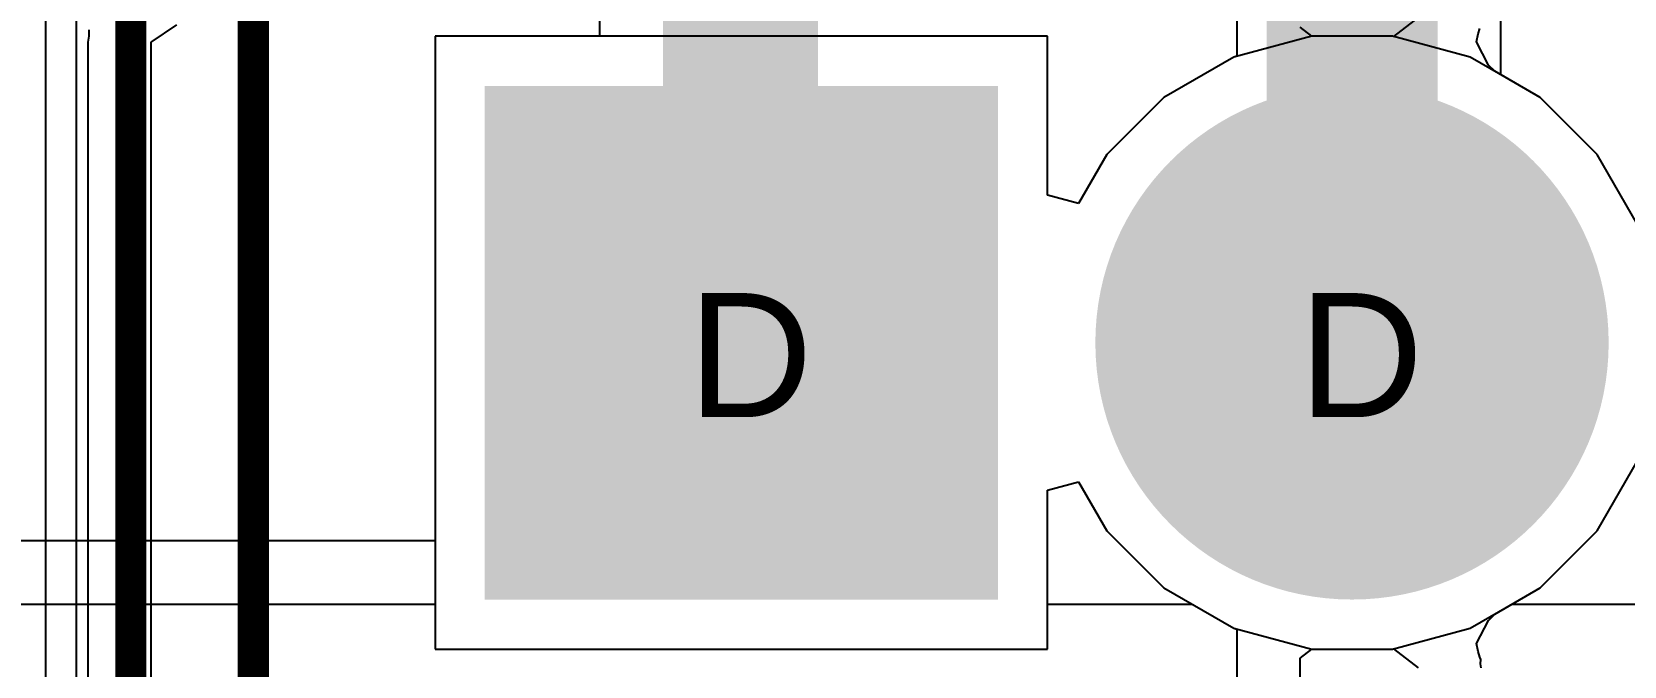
# Model space of a CAD drawing. Header units: inches. Extents: x 0 to 208, y 0 to 213.
# Drawn here: x 3.7688 to 4.0254, y 0.315 to 0.4172 of the extents above; entities that cross this region are included whole.
import ezdxf

# ---------------------------------------------------------------- set-up
doc = ezdxf.new("R2010")
doc.units = ezdxf.units.IN
doc.header["$MEASUREMENT"] = 0
for name, color, linetype in [('Bottom Layer', 5, 'Continuous'), ('Bottom Solder', 6, 'Continuous'), ('Drill Drawing', 1, 'Continuous'), ('L2_GND1', 16, 'Continuous'), ('L3_SIG1', 76, 'Continuous'), ('L4_PWR', 90, 'Continuous'), ('L5_GND2', 156, 'Continuous'), ('L6_SIG2', 130, 'Continuous'), ('L7_GND3', 216, 'Continuous'), ('Multi-Layer', 9, 'Continuous'), ('Pad Holes', 156, 'Continuous'), ('Top Layer', 1, 'Continuous'), ('Top Overlay', 2, 'Continuous'), ('Top Solder', 216, 'Continuous')]:
    doc.layers.add(name, color=color, linetype=linetype)
doc.styles.add('Arial', font='', dxfattribs={"height": 0.2})
doc.styles.get('Arial').set_extended_font_data('Arial')

# ---------------------------------------------------------------- blocks, each defined once
blk = doc.blocks.new('XH_4A_L_521')
at = {"layer": 'Bottom Layer'}
blk.add_hatch(color=5, dxfattribs=at).paths.add_polyline_path([(-0.18701, 0.03937), (-0.10827, 0.03937), (-0.10827, -0.03937), (-0.18701, -0.03937)])
h = blk.add_hatch(color=5, dxfattribs=at)
edge = h.paths.add_edge_path()
edge.add_arc((-0.04921, 0), 0.03937, 0, 360)
at = {"layer": 'Bottom Solder'}
blk.add_hatch(color=6, dxfattribs=at).paths.add_polyline_path([(-0.18901, 0.04137), (-0.10627, 0.04137), (-0.10627, -0.04137), (-0.18901, -0.04137)])
h = blk.add_hatch(color=6, dxfattribs=at)
edge = h.paths.add_edge_path()
edge.add_arc((-0.04921, 0), 0.04137, 0, 360)
at = {"layer": 'L2_GND1'}
blk.add_hatch(color=16, dxfattribs=at).paths.add_polyline_path([(-0.18701, 0.03937), (-0.10827, 0.03937), (-0.10827, -0.03937), (-0.18701, -0.03937)])
h = blk.add_hatch(color=16, dxfattribs=at)
edge = h.paths.add_edge_path()
edge.add_arc((-0.04921, 0), 0.03937, 0, 360)
at = {"layer": 'L3_SIG1'}
blk.add_hatch(color=76, dxfattribs=at).paths.add_polyline_path([(-0.18701, 0.03937), (-0.10827, 0.03937), (-0.10827, -0.03937), (-0.18701, -0.03937)])
h = blk.add_hatch(color=76, dxfattribs=at)
edge = h.paths.add_edge_path()
edge.add_arc((-0.04921, 0), 0.03937, 0, 360)
at = {"layer": 'L4_PWR'}
blk.add_hatch(color=90, dxfattribs=at).paths.add_polyline_path([(-0.18701, 0.03937), (-0.10827, 0.03937), (-0.10827, -0.03937), (-0.18701, -0.03937)])
h = blk.add_hatch(color=90, dxfattribs=at)
edge = h.paths.add_edge_path()
edge.add_arc((-0.04921, 0), 0.03937, 0, 360)
at = {"layer": 'L5_GND2'}
blk.add_hatch(color=156, dxfattribs=at).paths.add_polyline_path([(-0.18701, 0.03937), (-0.10827, 0.03937), (-0.10827, -0.03937), (-0.18701, -0.03937)])
h = blk.add_hatch(color=156, dxfattribs=at)
edge = h.paths.add_edge_path()
edge.add_arc((-0.04921, 0), 0.03937, 0, 360)
at = {"layer": 'L6_SIG2'}
blk.add_hatch(color=130, dxfattribs=at).paths.add_polyline_path([(-0.18701, 0.03937), (-0.10827, 0.03937), (-0.10827, -0.03937), (-0.18701, -0.03937)])
h = blk.add_hatch(color=130, dxfattribs=at)
edge = h.paths.add_edge_path()
edge.add_arc((-0.04921, 0), 0.03937, 0, 360)
at = {"layer": 'L7_GND3'}
blk.add_hatch(color=216, dxfattribs=at).paths.add_polyline_path([(-0.18701, 0.03937), (-0.10827, 0.03937), (-0.10827, -0.03937), (-0.18701, -0.03937)])
h = blk.add_hatch(color=216, dxfattribs=at)
edge = h.paths.add_edge_path()
edge.add_arc((-0.04921, 0), 0.03937, 0, 360)
at = {"layer": 'Multi-Layer'}
blk.add_hatch(color=9, dxfattribs=at).paths.add_polyline_path([(-0.18701, 0.03937), (-0.10827, 0.03937), (-0.10827, -0.03937), (-0.18701, -0.03937)])
h = blk.add_hatch(color=9, dxfattribs=at)
edge = h.paths.add_edge_path()
edge.add_arc((-0.04921, 0), 0.03937, 0, 360)
at = {"layer": 'Pad Holes'}
h = blk.add_hatch(color=7, dxfattribs=at)
edge = h.paths.add_edge_path()
edge.add_arc((-0.14764, 0), 0.01969, 0, 360)
h = blk.add_hatch(color=7, dxfattribs=at)
edge = h.paths.add_edge_path()
edge.add_arc((-0.04921, 0), 0.01969, 0, 360)
at = {"layer": 'Top Layer'}
blk.add_hatch(color=1, dxfattribs=at).paths.add_polyline_path([(-0.18701, 0.03937), (-0.10827, 0.03937), (-0.10827, -0.03937), (-0.18701, -0.03937)])
h = blk.add_hatch(color=1, dxfattribs=at)
edge = h.paths.add_edge_path()
edge.add_arc((-0.04921, 0), 0.03937, 0, 360)
at = {"layer": 'Top Solder'}
blk.add_hatch(color=216, dxfattribs=at).paths.add_polyline_path([(-0.18901, 0.04137), (-0.10627, 0.04137), (-0.10627, -0.04137), (-0.18901, -0.04137)])
h = blk.add_hatch(color=216, dxfattribs=at)
edge = h.paths.add_edge_path()
edge.add_arc((-0.04921, 0), 0.04137, 0, 360)
at = {"layer": 'Top Overlay'}
for points in [[(-0.24607, -0.09055, 0.005, 0.005, 0), (-0.24607, 0.13779, 0.005, 0.005, 0)], [(-0.2263, -0.065, 0.005, 0.005, 0), (-0.2263, 0.115, 0.005, 0.005, 0)]]:
    blk.add_lwpolyline(points, format="xyseb", dxfattribs=at)

msp = doc.modelspace()

# ---------------------------------------------------------------- hatches: boundary and pattern name
at = {"layer": 'Bottom Layer'}
for points in [[(3.8705, 0.36712), (3.8955, 0.36712), (3.8955, 0.45442), (3.8705, 0.45442)], [(3.96781, 0.36712), (3.99537, 0.36712), (3.99537, 0.45442), (3.96781, 0.45442)]]:
    msp.add_hatch(color=5, dxfattribs=at).paths.add_polyline_path(points)

# ---------------------------------------------------------------- linework, layer by layer
for p, q in [((3.8603, 0.45442), (3.8603, 0.41649)), ((4.00556, 0.41028), (4.00556, 0.45442)), ((3.8603, 0.41649), (3.83378, 0.41649)), ((3.83378, 0.41649), (3.83378, 0.31775)), ((4.01189, 0.40663), (4.00556, 0.41028)), ((4.02109, 0.39744), (4.01189, 0.40663)), ((4.02759, 0.38618), (4.02109, 0.39744)), ((4.02109, 0.33681), (4.02759, 0.34807)), ((3.93252, 0.34336), (3.93752, 0.3447)), ((3.93752, 0.3447), (3.94207, 0.33681)), ((3.93252, 0.31775), (3.93252, 0.34336)), ((3.94207, 0.33681), (3.95127, 0.32762)), ((4.01189, 0.32762), (4.02109, 0.33681)), ((3.95127, 0.32762), (3.96252, 0.32112)), ((4.00064, 0.32112), (4.01189, 0.32762)), ((3.96252, 0.32112), (3.97508, 0.31775)), ((3.98808, 0.31775), (4.00064, 0.32112)), ((3.83378, 0.31775), (3.93252, 0.31775)), ((3.97508, 0.31775), (3.98808, 0.31775))]:
    msp.add_line(p, q, dxfattribs=at)
at = {"layer": 'L2_GND1'}
for p, q in [((3.93252, 0.41649), (3.83378, 0.41649)), ((3.83378, 0.41649), (3.83378, 0.31775)), ((3.93252, 0.39089), (3.93252, 0.41649)), ((3.97508, 0.41649), (3.96252, 0.41313)), ((3.98808, 0.41649), (3.97508, 0.41649)), ((4.00064, 0.41313), (3.98808, 0.41649)), ((3.96252, 0.41313), (3.95127, 0.40663)), ((4.01189, 0.40663), (4.00064, 0.41313)), ((3.95127, 0.40663), (3.94207, 0.39744)), ((4.02109, 0.39744), (4.01189, 0.40663)), ((3.94207, 0.39744), (3.93752, 0.38955)), ((4.02759, 0.38618), (4.02109, 0.39744)), ((3.93752, 0.38955), (3.93252, 0.39089)), ((4.02109, 0.33681), (4.02759, 0.34807)), ((3.93252, 0.34336), (3.93752, 0.3447)), ((3.93752, 0.3447), (3.94207, 0.33681)), ((3.93252, 0.31775), (3.93252, 0.34336)), ((3.94207, 0.33681), (3.95127, 0.32762)), ((4.01189, 0.32762), (4.02109, 0.33681)), ((3.95127, 0.32762), (3.96252, 0.32112)), ((4.00064, 0.32112), (4.01189, 0.32762)), ((3.96252, 0.32112), (3.97508, 0.31775)), ((3.98808, 0.31775), (4.00064, 0.32112)), ((3.83378, 0.31775), (3.93252, 0.31775)), ((3.97508, 0.31775), (3.98808, 0.31775))]:
    msp.add_line(p, q, dxfattribs=at)
at = {"layer": 'L3_SIG1'}
for p, q in [((3.776, 0.18847), (3.776, 0.42342)), ((3.99223, 0.41949), (3.98826, 0.41644)), ((3.93252, 0.41649), (3.83378, 0.41649)), ((3.83378, 0.41649), (3.83378, 0.31775)), ((3.93252, 0.39089), (3.93252, 0.41649)), ((3.97508, 0.41649), (3.96252, 0.41313)), ((3.98808, 0.41649), (3.97508, 0.41649)), ((3.98826, 0.41644), (3.98808, 0.41649)), ((4.00165, 0.41559), (4.00191, 0.41688)), ((4.00191, 0.41688), (4.0022, 0.41775)), ((4.0036, 0.41184), (4.00165, 0.41559)), ((3.96252, 0.41313), (3.95127, 0.40663)), ((4.0046, 0.41084), (4.0036, 0.41184)), ((4.01189, 0.40663), (4.0046, 0.41084)), ((3.95127, 0.40663), (3.94207, 0.39744)), ((4.02109, 0.39744), (4.01189, 0.40663)), ((3.94207, 0.39744), (3.93752, 0.38955)), ((4.02759, 0.38618), (4.02109, 0.39744)), ((3.93752, 0.38955), (3.93252, 0.39089)), ((4.02109, 0.33681), (4.02759, 0.34807)), ((3.93252, 0.34336), (3.93752, 0.3447)), ((3.93752, 0.3447), (3.94207, 0.33681)), ((3.93252, 0.31775), (3.93252, 0.34336)), ((3.94207, 0.33681), (3.95127, 0.32762)), ((4.01189, 0.32762), (4.02109, 0.33681)), ((3.95127, 0.32762), (3.96252, 0.32112)), ((4.0046, 0.3234), (4.01189, 0.32762)), ((4.0036, 0.3224), (4.0046, 0.3234)), ((3.96252, 0.32112), (3.97508, 0.31775)), ((4.00165, 0.31866), (4.0036, 0.3224)), ((4.00191, 0.31736), (4.00165, 0.31866)), ((3.83378, 0.31775), (3.93252, 0.31775)), ((3.97508, 0.31775), (3.98808, 0.31775)), ((3.98808, 0.31775), (3.98826, 0.3178)), ((3.98826, 0.3178), (3.99223, 0.31476)), ((4.0022, 0.31649), (4.00191, 0.31736)), ((4.00234, 0.31609), (4.0022, 0.31649)), ((4.00229, 0.31542), (4.00234, 0.31609)), ((4.00242, 0.31476), (4.00229, 0.31542))]:
    msp.add_line(p, q, dxfattribs=at)
at = {"layer": 'L4_PWR'}
for p, q in [((3.93252, 0.41649), (3.83378, 0.41649)), ((3.83378, 0.41649), (3.83378, 0.3352)), ((3.93252, 0.39089), (3.93252, 0.41649)), ((3.97508, 0.41649), (3.96252, 0.41313)), ((3.98808, 0.41649), (3.97508, 0.41649)), ((4.00064, 0.41313), (3.98808, 0.41649)), ((3.96252, 0.41313), (3.95127, 0.40663)), ((4.01189, 0.40663), (4.00064, 0.41313)), ((3.95127, 0.40663), (3.94207, 0.39744)), ((4.02109, 0.39744), (4.01189, 0.40663)), ((3.94207, 0.39744), (3.93752, 0.38955)), ((4.02759, 0.38618), (4.02109, 0.39744)), ((3.93752, 0.38955), (3.93252, 0.39089)), ((3.83378, 0.3352), (3.09455, 0.3352)), ((3.08435, 0.325), (3.83378, 0.325)), ((3.83378, 0.325), (3.83378, 0.31775)), ((3.93252, 0.31775), (3.93252, 0.325)), ((3.93252, 0.325), (3.9558, 0.325)), ((3.9558, 0.325), (3.96252, 0.32112)), ((4.00064, 0.32112), (4.00736, 0.325)), ((4.00736, 0.325), (4.05422, 0.325)), ((3.96252, 0.32112), (3.97508, 0.31775)), ((3.98808, 0.31775), (4.00064, 0.32112)), ((3.83378, 0.31775), (3.93252, 0.31775)), ((3.97508, 0.31775), (3.98808, 0.31775))]:
    msp.add_line(p, q, dxfattribs=at)
at = {"layer": 'L5_GND2'}
for p, q in [((3.93252, 0.41649), (3.83378, 0.41649)), ((3.83378, 0.41649), (3.83378, 0.31775)), ((3.93252, 0.39089), (3.93252, 0.41649)), ((3.97508, 0.41649), (3.96252, 0.41313)), ((3.98808, 0.41649), (3.97508, 0.41649)), ((4.00064, 0.41313), (3.98808, 0.41649)), ((3.96252, 0.41313), (3.95127, 0.40663)), ((4.01189, 0.40663), (4.00064, 0.41313)), ((3.95127, 0.40663), (3.94207, 0.39744)), ((4.02109, 0.39744), (4.01189, 0.40663)), ((3.94207, 0.39744), (3.93752, 0.38955)), ((4.02759, 0.38618), (4.02109, 0.39744)), ((3.93752, 0.38955), (3.93252, 0.39089)), ((4.02109, 0.33681), (4.02759, 0.34807)), ((3.93252, 0.34336), (3.93752, 0.3447)), ((3.93752, 0.3447), (3.94207, 0.33681)), ((3.93252, 0.31775), (3.93252, 0.34336)), ((3.94207, 0.33681), (3.95127, 0.32762)), ((4.01189, 0.32762), (4.02109, 0.33681)), ((3.95127, 0.32762), (3.96252, 0.32112)), ((4.00064, 0.32112), (4.01189, 0.32762)), ((3.96252, 0.32112), (3.97508, 0.31775)), ((3.98808, 0.31775), (4.00064, 0.32112)), ((3.83378, 0.31775), (3.93252, 0.31775)), ((3.97508, 0.31775), (3.98808, 0.31775))]:
    msp.add_line(p, q, dxfattribs=at)
at = {"layer": 'L6_SIG2'}
for p, q in [((3.77103, 0.19885), (3.77103, 0.56736)), ((3.963, 0.49), (3.963, 0.41326)), ((3.778, 0.41652), (3.7778, 0.41553)), ((3.778, 0.41752), (3.778, 0.41652)), ((3.788, 0.41553), (3.79216, 0.41831)), ((3.93252, 0.41649), (3.83378, 0.41649)), ((3.83378, 0.41649), (3.83378, 0.31775)), ((3.93252, 0.39089), (3.93252, 0.41649)), ((3.97508, 0.41649), (3.9732, 0.41794)), ((3.98808, 0.41649), (3.97508, 0.41649)), ((4.00064, 0.41313), (3.98808, 0.41649)), ((3.7778, 0.41553), (3.7778, 0.20009)), ((3.788, 0.018), (3.788, 0.41553)), ((3.963, 0.41326), (3.96252, 0.41313)), ((3.96252, 0.41313), (3.95127, 0.40663)), ((4.01189, 0.40663), (4.00064, 0.41313)), ((3.95127, 0.40663), (3.94207, 0.39744)), ((4.02109, 0.39744), (4.01189, 0.40663)), ((3.94207, 0.39744), (3.93752, 0.38955)), ((4.02759, 0.38618), (4.02109, 0.39744)), ((3.93752, 0.38955), (3.93252, 0.39089)), ((4.02109, 0.33681), (4.02759, 0.34807)), ((3.93252, 0.34336), (3.93752, 0.3447)), ((3.93752, 0.3447), (3.94207, 0.33681)), ((3.93252, 0.31775), (3.93252, 0.34336)), ((3.94207, 0.33681), (3.95127, 0.32762)), ((4.01189, 0.32762), (4.02109, 0.33681)), ((3.95127, 0.32762), (3.96252, 0.32112)), ((4.00064, 0.32112), (4.01189, 0.32762)), ((3.96252, 0.32112), (3.963, 0.32099)), ((3.963, 0.32099), (3.963, 0.291)), ((3.98808, 0.31775), (4.00064, 0.32112)), ((3.83378, 0.31775), (3.93252, 0.31775)), ((3.9732, 0.31631), (3.97508, 0.31775)), ((3.9732, 0.3012), (3.9732, 0.31631)), ((3.97508, 0.31775), (3.98808, 0.31775))]:
    msp.add_line(p, q, dxfattribs=at)
at = {"layer": 'L7_GND3'}
for p, q in [((3.93252, 0.41649), (3.83378, 0.41649)), ((3.83378, 0.41649), (3.83378, 0.31775)), ((3.93252, 0.39089), (3.93252, 0.41649)), ((3.97508, 0.41649), (3.96252, 0.41313)), ((3.98808, 0.41649), (3.97508, 0.41649)), ((4.00064, 0.41313), (3.98808, 0.41649)), ((3.96252, 0.41313), (3.95127, 0.40663)), ((4.01189, 0.40663), (4.00064, 0.41313)), ((3.95127, 0.40663), (3.94207, 0.39744)), ((4.02109, 0.39744), (4.01189, 0.40663)), ((3.94207, 0.39744), (3.93752, 0.38955)), ((4.02759, 0.38618), (4.02109, 0.39744)), ((3.93752, 0.38955), (3.93252, 0.39089)), ((4.02109, 0.33681), (4.02759, 0.34807)), ((3.93252, 0.34336), (3.93752, 0.3447)), ((3.93752, 0.3447), (3.94207, 0.33681)), ((3.93252, 0.31775), (3.93252, 0.34336)), ((3.94207, 0.33681), (3.95127, 0.32762)), ((4.01189, 0.32762), (4.02109, 0.33681)), ((3.95127, 0.32762), (3.96252, 0.32112)), ((4.00064, 0.32112), (4.01189, 0.32762)), ((3.96252, 0.32112), (3.97508, 0.31775)), ((3.98808, 0.31775), (4.00064, 0.32112)), ((3.83378, 0.31775), (3.93252, 0.31775)), ((3.97508, 0.31775), (3.98808, 0.31775))]:
    msp.add_line(p, q, dxfattribs=at)
at = {"layer": 'Top Layer'}
for p, q in [((3.93252, 0.41649), (3.83378, 0.41649)), ((3.83378, 0.41649), (3.83378, 0.31775)), ((3.93252, 0.39089), (3.93252, 0.41649)), ((3.97508, 0.41649), (3.96252, 0.41313)), ((3.98808, 0.41649), (3.97508, 0.41649)), ((4.00064, 0.41313), (3.98808, 0.41649)), ((3.96252, 0.41313), (3.95127, 0.40663)), ((4.01189, 0.40663), (4.00064, 0.41313)), ((3.95127, 0.40663), (3.94207, 0.39744)), ((4.02109, 0.39744), (4.01189, 0.40663)), ((3.94207, 0.39744), (3.93752, 0.38955)), ((4.02759, 0.38618), (4.02109, 0.39744)), ((3.93752, 0.38955), (3.93252, 0.39089)), ((4.02109, 0.33681), (4.02759, 0.34807)), ((3.93252, 0.34336), (3.93752, 0.3447)), ((3.93752, 0.3447), (3.94207, 0.33681)), ((3.93252, 0.31775), (3.93252, 0.34336)), ((3.94207, 0.33681), (3.95127, 0.32762)), ((4.01189, 0.32762), (4.02109, 0.33681)), ((3.95127, 0.32762), (3.96252, 0.32112)), ((4.00064, 0.32112), (4.01189, 0.32762)), ((3.96252, 0.32112), (3.97508, 0.31775)), ((3.98808, 0.31775), (4.00064, 0.32112)), ((3.83378, 0.31775), (3.93252, 0.31775)), ((3.97508, 0.31775), (3.98808, 0.31775))]:
    msp.add_line(p, q, dxfattribs=at)

# ---------------------------------------------------------------- block references
msp.add_blockref('XH_4A_L_521', (4.03079, 0.36712))

# ---------------------------------------------------------------- texts
at = {"layer": 'Drill Drawing', "style": 'Arial'}
for p in [(3.87449, 0.35513), (3.97292, 0.35513)]:
    msp.add_text('D', height=0.02, dxfattribs=at).set_placement(p)

doc.saveas('drawing.dxf')
